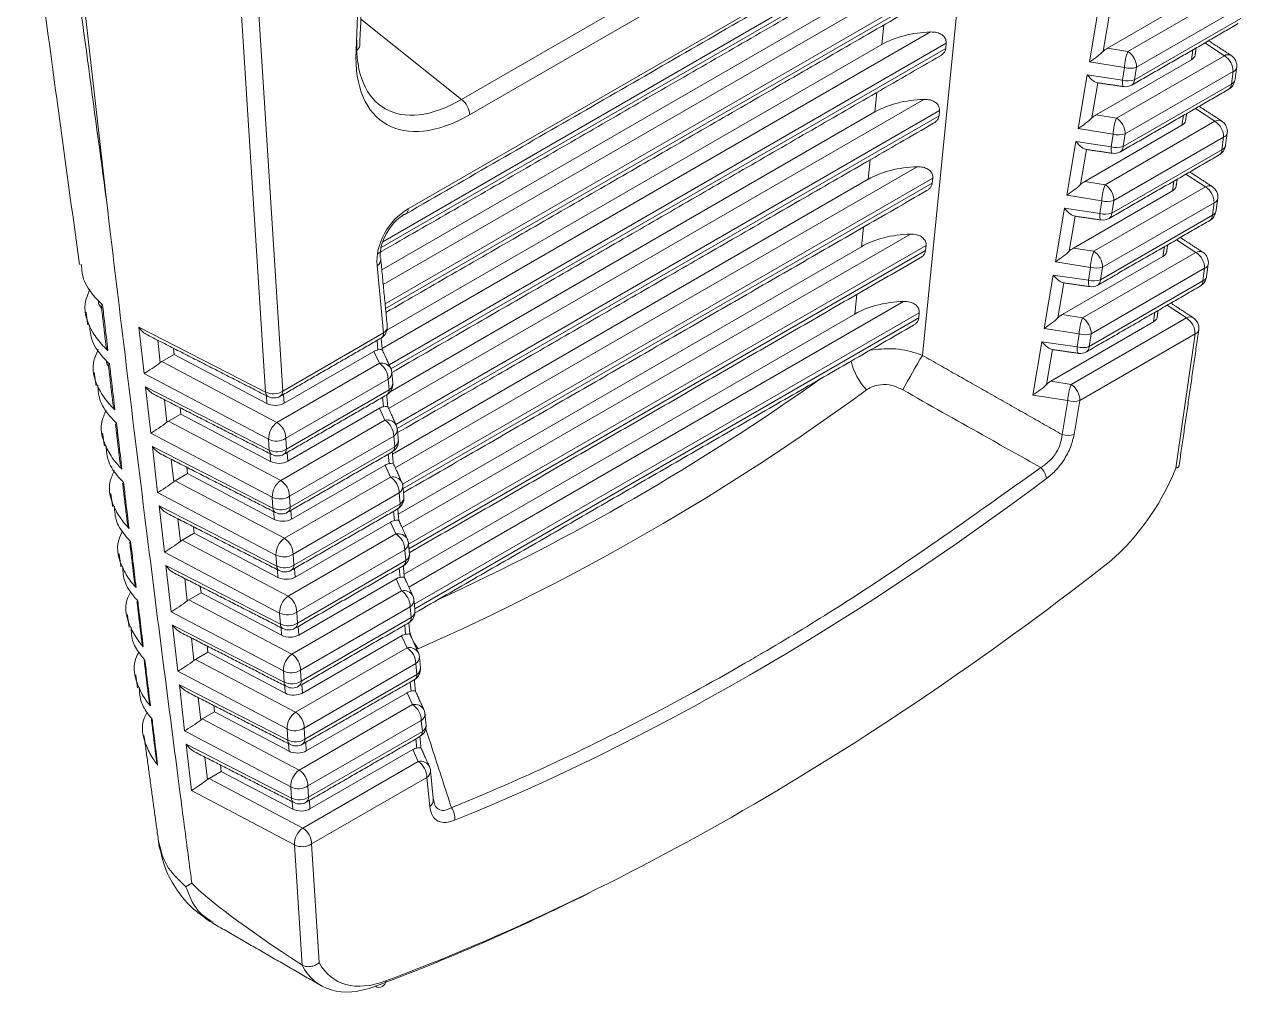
# Model space of a CAD drawing. Extents: x 12.1 to 108.7, y 1 to 80.4.
# Drawn here: x 74.911 to 75.883, y 5.259 to 6.036 of the extents above; entities that cross this region are included whole.
import ezdxf

# ---------------------------------------------------------------- set-up
doc = ezdxf.new("R2010")
doc.units = 0
doc.header["$MEASUREMENT"] = 0
doc.linetypes.add('SLD-Solid', pattern=[0])
doc.layers.get('0').update_dxf_attribs({"linetype": 'CONTINUOUS'})

msp = doc.modelspace()

# ---------------------------------------------------------------- linework, layer by layer
at = {"color": 7, "linetype": 'SLD-Solid', "lineweight": 15}
for p, q in [((75.25994, 5.97649), (75.76198, 6.26631)), ((75.76843, 6.25402), (75.26639, 5.9642)), ((75.21748, 5.88918), (75.81282, 6.23286)), ((75.66501, 6.14457), (75.62771, 5.77228)), ((75.19584, 5.85832), (75.6571, 6.1246)), ((75.65751, 6.12871), (75.19712, 5.86293)), ((74.97672, 5.89613), (74.95167, 6.11729)), ((75.1793, 6.09569), (75.17585, 6.01547)), ((75.19754, 5.8288), (75.63961, 6.08401)), ((75.65213, 6.07497), (75.19903, 5.81341)), ((75.60061, 6.07392), (75.19639, 5.84057)), ((75.19939, 5.80974), (75.65172, 6.07087)), ((75.84988, 6.06044), (75.77525, 6.01736)), ((75.79154, 6.01476), (75.87615, 6.06361)), ((75.08427, 6.04779), (75.10368, 5.74302)), ((75.11738, 5.74376), (75.09796, 6.04873)), ((75.76097, 6.00641), (75.76824, 6.04918)), ((75.88315, 6.05097), (75.79854, 6.00213)), ((75.25994, 5.97649), (75.17969, 6.04059)), ((75.59523, 6.02018), (75.59679, 6.03578)), ((75.77675, 6.0429), (75.77198, 6.01484)), ((75.79683, 5.99208), (75.88172, 6.04108)), ((75.19667, 5.77768), (75.63423, 6.03027)), ((75.59523, 6.02018), (75.2005, 5.79231)), ((75.64675, 6.02124), (75.20227, 5.76465)), ((75.20365, 5.76158), (75.64633, 6.01713)), ((75.64675, 6.02124), (75.64633, 6.01713)), ((75.77525, 6.01736), (75.79154, 6.01476)), ((75.86858, 6.01131), (75.85296, 6.02152)), ((75.8423, 6.00814), (75.76621, 5.96421)), ((75.7825, 5.96161), (75.86858, 6.01131)), ((75.8423, 6.00814), (75.84345, 6.01602)), ((75.78894, 6.00195), (75.76097, 6.00641)), ((75.78723, 5.9919), (75.78894, 6.00195)), ((75.87558, 5.99867), (75.7895, 5.94898)), ((75.79854, 6.00213), (75.79683, 5.99208)), ((75.87414, 5.98873), (75.87558, 5.99867)), ((75.75193, 5.95326), (75.7592, 5.99598)), ((75.7592, 5.99598), (75.78723, 5.9919)), ((75.7677, 5.9897), (75.76294, 5.96169)), ((75.78778, 5.93888), (75.87414, 5.98873)), ((75.58985, 5.96645), (75.59141, 5.98204)), ((75.20179, 5.73001), (75.62885, 5.97654)), ((75.86101, 5.959), (75.84542, 5.96919)), ((75.58985, 5.96645), (75.20315, 5.74321)), ((75.64136, 5.96751), (75.20765, 5.71713)), ((75.2087, 5.71387), (75.64095, 5.9634)), ((75.64136, 5.96751), (75.64095, 5.9634)), ((75.76621, 5.96421), (75.7825, 5.96161)), ((75.77346, 5.90846), (75.86101, 5.959)), ((75.83473, 5.95584), (75.83587, 5.96367)), ((75.7799, 5.9488), (75.75193, 5.95326)), ((75.83473, 5.95584), (75.75717, 5.91106)), ((75.77818, 5.9387), (75.7799, 5.9488)), ((75.7895, 5.94898), (75.78778, 5.93888)), ((75.74289, 5.90011), (75.75015, 5.94279)), ((75.75015, 5.94279), (75.77818, 5.9387)), ((75.86801, 5.94637), (75.78046, 5.89583)), ((75.86656, 5.93638), (75.86801, 5.94637)), ((75.75865, 5.9365), (75.7539, 5.90854)), ((75.77873, 5.88568), (75.86656, 5.93638)), ((75.20718, 5.68249), (75.62346, 5.92281)), ((75.58446, 5.91272), (75.58602, 5.92831)), ((75.58446, 5.91272), (75.20485, 5.69357)), ((75.63598, 5.91377), (75.2129, 5.66954)), ((75.21337, 5.66594), (75.63557, 5.90967)), ((75.63598, 5.91377), (75.63557, 5.90967)), ((75.75717, 5.91106), (75.77346, 5.90846)), ((75.82716, 5.90354), (75.82829, 5.91132)), ((75.85344, 5.9067), (75.83789, 5.91687)), ((75.77086, 5.89565), (75.74289, 5.90011)), ((75.82716, 5.90354), (75.74813, 5.85791)), ((75.76442, 5.85531), (75.85344, 5.9067)), ((75.76913, 5.8855), (75.77086, 5.89565)), ((75.86044, 5.89407), (75.77142, 5.84268)), ((75.78046, 5.89583), (75.77873, 5.88568)), ((75.85898, 5.88403), (75.86044, 5.89407)), ((75.73385, 5.84696), (75.7411, 5.88959)), ((75.7411, 5.88959), (75.76913, 5.8855)), ((75.7496, 5.8833), (75.74486, 5.85539)), ((75.76969, 5.83248), (75.85898, 5.88403)), ((75.57908, 5.85898), (75.58064, 5.87458)), ((75.21256, 5.63497), (75.61808, 5.86907)), ((75.84586, 5.8544), (75.83035, 5.86454)), ((75.57908, 5.85898), (75.20951, 5.64564)), ((75.6306, 5.86004), (75.21768, 5.62167)), ((75.21803, 5.618), (75.63019, 5.85594)), ((75.6306, 5.86004), (75.63019, 5.85594)), ((75.81959, 5.85123), (75.73909, 5.80476)), ((75.74813, 5.85791), (75.76442, 5.85531)), ((75.75538, 5.80216), (75.84586, 5.8544)), ((75.81959, 5.85123), (75.82071, 5.85897)), ((75.19265, 5.84384), (75.19786, 5.79023)), ((75.76182, 5.8425), (75.73385, 5.84696)), ((75.76008, 5.8323), (75.76182, 5.8425)), ((75.85286, 5.84176), (75.76238, 5.78953)), ((75.77142, 5.84268), (75.76969, 5.83248)), ((75.8514, 5.83168), (75.85286, 5.84176)), ((75.72481, 5.79381), (75.73205, 5.83639)), ((75.73205, 5.83639), (75.76008, 5.8323)), ((75.76064, 5.77928), (75.8514, 5.83168)), ((75.74055, 5.8301), (75.73582, 5.80224)), ((75.21794, 5.58745), (75.6127, 5.81534)), ((75.5737, 5.80525), (75.57526, 5.82084)), ((75.83829, 5.8021), (75.82282, 5.81222)), ((75.5737, 5.80525), (75.21417, 5.5977)), ((75.62521, 5.80631), (75.22234, 5.57373)), ((75.62521, 5.80631), (75.6248, 5.8022)), ((75.73909, 5.80476), (75.75538, 5.80216)), ((75.81202, 5.79893), (75.81313, 5.80662)), ((75.00259, 5.79467), (75.10368, 5.74302)), ((75.00677, 5.75782), (75.00259, 5.79467)), ((75.22269, 5.57007), (75.6248, 5.8022)), ((75.75278, 5.78935), (75.72481, 5.79381)), ((75.81202, 5.79893), (75.73005, 5.75161)), ((75.74634, 5.74902), (75.83829, 5.8021)), ((75.0176, 5.78442), (75.01963, 5.76647)), ((75.11738, 5.74376), (75.19786, 5.79023)), ((75.19335, 5.77667), (75.19261, 5.78423)), ((75.71577, 5.74066), (75.723, 5.78319)), ((75.723, 5.78319), (75.75103, 5.7791)), ((75.75103, 5.7791), (75.75278, 5.78935)), ((75.84529, 5.78946), (75.75334, 5.73638)), ((75.76238, 5.78953), (75.76064, 5.77928)), ((75.82978, 5.68229), (75.84529, 5.78946)), ((75.03009, 5.77803), (75.03067, 5.77297)), ((75.11844, 5.73406), (75.19013, 5.77544)), ((75.19445, 5.76593), (75.19013, 5.77544)), ((75.73151, 5.7769), (75.72678, 5.74909)), ((75.03067, 5.77297), (75.02085, 5.7673)), ((75.02085, 5.7673), (75.11278, 5.71878)), ((75.03067, 5.77297), (75.10471, 5.73388)), ((75.11278, 5.71878), (75.19445, 5.76593)), ((75.10608, 5.7054), (75.00677, 5.75782)), ((75.00798, 5.74715), (75.10663, 5.69674)), ((75.01215, 5.7103), (75.00798, 5.74715)), ((75.20145, 5.7533), (75.11978, 5.70615)), ((75.12033, 5.69749), (75.20228, 5.7448)), ((75.20228, 5.7448), (75.20145, 5.7533)), ((75.73005, 5.75161), (75.74634, 5.74902)), ((75.02298, 5.7369), (75.02501, 5.71895)), ((75.10471, 5.73388), (75.10431, 5.74011)), ((75.11799, 5.74115), (75.11844, 5.73406)), ((75.19776, 5.73128), (75.19703, 5.73881)), ((75.74374, 5.7362), (75.71577, 5.74066)), ((75.73913, 5.70909), (75.74374, 5.7362)), ((75.75334, 5.73638), (75.74873, 5.70928)), ((75.03605, 5.72545), (75.02624, 5.71978)), ((75.03548, 5.73051), (75.03605, 5.72545)), ((75.03605, 5.72545), (75.10765, 5.68765)), ((75.12139, 5.68782), (75.19454, 5.73006)), ((75.19887, 5.72055), (75.19454, 5.73006)), ((75.02624, 5.71978), (75.11572, 5.67255)), ((75.11572, 5.67255), (75.19887, 5.72055)), ((75.10902, 5.65917), (75.01215, 5.7103)), ((75.10663, 5.69674), (75.10608, 5.7054)), ((75.11978, 5.70615), (75.12033, 5.69749)), ((75.20587, 5.70791), (75.12272, 5.65992)), ((75.2067, 5.69938), (75.20587, 5.70791)), ((75.01336, 5.69963), (75.10958, 5.65047)), ((75.01753, 5.66278), (75.01336, 5.69963)), ((75.12328, 5.65122), (75.2067, 5.69938)), ((75.02836, 5.68938), (75.0304, 5.67144)), ((75.10765, 5.68765), (75.10726, 5.69384)), ((75.12094, 5.69488), (75.12139, 5.68782)), ((75.20217, 5.6859), (75.20144, 5.69338)), ((75.04143, 5.67793), (75.03162, 5.67227)), ((75.04086, 5.683), (75.04143, 5.67793)), ((75.04143, 5.67793), (75.1106, 5.64142)), ((75.12433, 5.64159), (75.19896, 5.68467)), ((75.20328, 5.67517), (75.19896, 5.68467)), ((75.03162, 5.67227), (75.11867, 5.62632)), ((75.11867, 5.62632), (75.20328, 5.67517)), ((75.11197, 5.61294), (75.01753, 5.66278)), ((75.10958, 5.65047), (75.10902, 5.65917)), ((75.12272, 5.65992), (75.12328, 5.65122)), ((75.21028, 5.66253), (75.12567, 5.61368)), ((75.21111, 5.65395), (75.21028, 5.66253)), ((75.01874, 5.65211), (75.11252, 5.6042)), ((75.02292, 5.61526), (75.01874, 5.65211)), ((75.1106, 5.64142), (75.1102, 5.64756)), ((75.12389, 5.64861), (75.12433, 5.64159)), ((75.12622, 5.60494), (75.21111, 5.65395)), ((75.20658, 5.64052), (75.20586, 5.64796)), ((75.03375, 5.64186), (75.03578, 5.62392)), ((75.12728, 5.59536), (75.20337, 5.63929)), ((75.20769, 5.62978), (75.20337, 5.63929)), ((75.04681, 5.63041), (75.037, 5.62475)), ((75.04624, 5.63548), (75.04681, 5.63041)), ((75.04681, 5.63041), (75.11354, 5.59519)), ((75.12161, 5.58009), (75.20769, 5.62978)), ((75.037, 5.62475), (75.12161, 5.58009)), ((75.11491, 5.56671), (75.02292, 5.61526)), ((75.11252, 5.6042), (75.11197, 5.61294)), ((75.12567, 5.61368), (75.12622, 5.60494)), ((75.21469, 5.61715), (75.12861, 5.56745)), ((75.12917, 5.55867), (75.21553, 5.60852)), ((75.21553, 5.60852), (75.21469, 5.61715)), ((75.02412, 5.60459), (75.11547, 5.55792)), ((75.0283, 5.56775), (75.02412, 5.60459)), ((75.11354, 5.59519), (75.11315, 5.60129)), ((75.12683, 5.60233), (75.12728, 5.59536)), ((75.211, 5.59513), (75.21028, 5.60253)), ((75.03913, 5.59434), (75.04116, 5.5764)), ((75.13022, 5.54913), (75.20778, 5.59391)), ((75.2121, 5.5844), (75.20778, 5.59391)), ((75.0522, 5.58289), (75.04239, 5.57723)), ((75.05162, 5.58796), (75.0522, 5.58289)), ((75.0522, 5.58289), (75.11649, 5.54896)), ((75.12455, 5.53386), (75.2121, 5.5844)), ((75.04239, 5.57723), (75.12455, 5.53386)), ((75.2191, 5.57176), (75.13155, 5.52122)), ((75.21995, 5.5631), (75.2191, 5.57176)), ((75.11785, 5.52048), (75.0283, 5.56775)), ((75.11547, 5.55792), (75.11491, 5.56671)), ((75.12861, 5.56745), (75.12917, 5.55867)), ((75.13212, 5.5124), (75.21995, 5.5631)), ((75.02951, 5.55708), (75.11842, 5.51165)), ((75.03368, 5.52023), (75.02951, 5.55708)), ((75.11649, 5.54896), (75.1161, 5.55502)), ((75.12978, 5.55606), (75.13022, 5.54913)), ((75.21541, 5.54975), (75.21469, 5.5571)), ((75.04451, 5.54683), (75.04654, 5.52888)), ((75.05701, 5.54044), (75.05758, 5.53538)), ((75.13317, 5.5029), (75.21219, 5.54852)), ((75.21652, 5.53902), (75.21219, 5.54852)), ((75.05758, 5.53538), (75.04777, 5.52971)), ((75.05758, 5.53538), (75.11943, 5.50273)), ((75.1275, 5.48763), (75.21652, 5.53902)), ((75.04777, 5.52971), (75.1275, 5.48763)), ((75.11842, 5.51165), (75.11785, 5.52048)), ((75.13155, 5.52122), (75.13212, 5.5124)), ((75.22352, 5.52638), (75.1345, 5.47499)), ((75.22436, 5.51767), (75.22352, 5.52638)), ((75.1208, 5.47424), (75.03368, 5.52023)), ((75.13506, 5.46612), (75.22436, 5.51767)), ((75.21982, 5.50437), (75.21911, 5.51168)), ((75.03489, 5.50956), (75.12136, 5.46538)), ((75.03906, 5.47271), (75.03489, 5.50956)), ((75.11943, 5.50273), (75.11905, 5.50874)), ((75.13273, 5.50979), (75.13317, 5.5029)), ((75.13611, 5.45667), (75.21661, 5.50314)), ((75.22093, 5.49363), (75.21661, 5.50314)), ((75.04989, 5.49931), (75.05193, 5.48136)), ((75.06239, 5.49292), (75.06296, 5.48786)), ((75.13044, 5.4414), (75.22093, 5.49363)), ((75.06296, 5.48786), (75.05315, 5.48219)), ((75.05315, 5.48219), (75.13044, 5.4414)), ((75.06296, 5.48786), (75.12237, 5.4565)), ((75.12374, 5.42801), (75.03906, 5.47271)), ((75.12136, 5.46538), (75.1208, 5.47424)), ((75.1345, 5.47499), (75.13506, 5.46612)), ((75.22793, 5.481), (75.13744, 5.42876)), ((75.13801, 5.41985), (75.22878, 5.47225)), ((75.22878, 5.47225), (75.22793, 5.481)), ((75.12237, 5.4565), (75.12199, 5.46247)), ((75.13567, 5.46351), (75.13611, 5.45667)), ((75.22424, 5.45898), (75.22353, 5.46625)), ((75.04027, 5.46204), (75.12431, 5.4191)), ((75.04445, 5.42519), (75.04027, 5.46204)), ((75.13906, 5.41044), (75.22102, 5.45776)), ((75.22534, 5.44825), (75.22102, 5.45776)), ((75.05528, 5.45179), (75.05731, 5.43385)), ((75.06777, 5.44541), (75.06835, 5.44034)), ((75.13339, 5.39517), (75.22534, 5.44825)), ((75.06835, 5.44034), (75.05854, 5.43468)), ((75.05854, 5.43468), (75.13339, 5.39517)), ((75.06835, 5.44034), (75.12532, 5.41027)), ((75.23234, 5.43561), (75.14039, 5.38253)), ((75.23234, 5.43561), (75.23459, 5.41247)), ((75.12669, 5.38178), (75.04445, 5.42519)), ((75.12431, 5.4191), (75.12374, 5.42801)), ((75.13744, 5.42876), (75.13801, 5.41985)), ((75.12532, 5.41027), (75.12494, 5.4162)), ((75.13862, 5.41724), (75.13906, 5.41044)), ((75.12669, 5.38178), (75.1328, 5.28578)), ((75.14642, 5.2878), (75.14039, 5.38253))]:
    msp.add_line(p, q, dxfattribs=at)
at = {"color": 7, "linetype": 'SLD-Solid', "lineweight": 15, "flags": 128}
for points in [[(75.78723, 5.9919), (75.78724, 5.99019), (75.78737, 5.98876), (75.7876, 5.98767), (75.78792, 5.98697), (75.78832, 5.98669), (75.78833, 5.98669)], [(75.77818, 5.9387), (75.77819, 5.93699), (75.77832, 5.93556), (75.77855, 5.93447), (75.77887, 5.93377), (75.77928, 5.93349), (75.77928, 5.93349)], [(75.76913, 5.8855), (75.76914, 5.88379), (75.76927, 5.88236), (75.7695, 5.88128), (75.76982, 5.88057), (75.77023, 5.88029), (75.77023, 5.88029)], [(75.1952, 5.85068), (75.19547, 5.84981), (75.19554, 5.84932)], [(75.76008, 5.8323), (75.7601, 5.83059), (75.76022, 5.82917), (75.76045, 5.82808), (75.76077, 5.82738), (75.76118, 5.82709), (75.76118, 5.82709)], [(75.75103, 5.7791), (75.75105, 5.7774), (75.75117, 5.77597), (75.7514, 5.77488), (75.75173, 5.77418), (75.75213, 5.7739), (75.75213, 5.7739)]]:
    msp.add_lwpolyline(points, dxfattribs=at)
at = {"color": 7, "linetype": 'SLD-Solid', "lineweight": 15}
for centre, radius, start, end in [((75.17378, 6.02005), 0.00503, 294.35373, 354.25719), ((75.82813, 6.00066), 0.03921, 158.9149, 178.11514), ((75.78329, 6.00194), 0.01525, 0.7149, 57.25082), ((75.87149, 6.00683), 0.00534, 62.10276, 122.99568), ((75.86033, 5.99848), 0.01525, 0.7149, 57.25082), ((75.86852, 6.00318), 0.01, 351.76213, 56.82812), ((75.79345, 6.01729), 0.016, 253.60805, 288.55271), ((75.87426, 6.00274), 0.00428, 288.04144, 346.58066), ((75.79174, 6.00724), 0.016, 253.60805, 288.55271), ((75.78977, 5.99658), 0.01, 261.70383, 299.99731), ((75.79203, 5.99187), 0.0048, 304.73639, 2.46836), ((75.86708, 5.99324), 0.01, 299.99731, 351.76213), ((75.86934, 5.98853), 0.0048, 304.73639, 2.46836), ((75.87282, 5.9928), 0.00428, 288.04144, 346.58066), ((75.25101, 5.96397), 0.01537, 0.8623, 54.5006), ((75.81909, 5.94751), 0.03921, 158.9149, 178.11514), ((75.77425, 5.94879), 0.01525, 0.7149, 57.25082), ((75.86392, 5.95452), 0.00534, 62.10276, 122.99568), ((75.85276, 5.94618), 0.01525, 0.7149, 57.25082), ((75.86095, 5.95088), 0.01, 351.76213, 56.82812), ((75.78441, 5.96414), 0.016, 253.60805, 288.55271), ((75.86668, 5.95043), 0.00428, 288.04144, 346.58066), ((75.78269, 5.95404), 0.016, 253.60805, 288.55271), ((75.78298, 5.93867), 0.0048, 304.73639, 2.46836), ((75.8595, 5.94089), 0.01, 299.99731, 351.76213), ((75.86524, 5.94045), 0.00428, 288.04144, 346.58066), ((75.78072, 5.94339), 0.01, 261.70383, 299.99731), ((75.86176, 5.93618), 0.0048, 304.73639, 2.46836), ((75.81005, 5.89436), 0.03921, 158.9149, 178.11514), ((75.76521, 5.89564), 0.01525, 0.7149, 57.25082), ((75.85635, 5.90222), 0.00534, 62.10276, 122.99568), ((75.84519, 5.89388), 0.01525, 0.7149, 57.25082), ((75.85338, 5.89857), 0.01, 351.76213, 56.82812), ((75.77537, 5.91099), 0.016, 253.60805, 288.55271), ((75.85911, 5.89813), 0.00428, 288.04144, 346.58066), ((75.21368, 5.88806), 0.0035, 274.4947, 299.81817), ((75.21265, 5.88899), 0.00483, 304.93671, 2.26803), ((75.77364, 5.90085), 0.016, 253.60805, 288.55271), ((75.77167, 5.89019), 0.01, 261.70383, 299.99731), ((75.77394, 5.88547), 0.0048, 304.73639, 2.46836), ((75.85192, 5.88854), 0.01, 299.99731, 351.76213), ((75.85419, 5.88383), 0.0048, 304.73639, 2.46836), ((75.85766, 5.8881), 0.00428, 288.04144, 346.58066), ((75.80101, 5.84121), 0.03921, 158.9149, 178.11514), ((75.75617, 5.84249), 0.01525, 0.7149, 57.25082), ((75.84877, 5.84992), 0.00534, 62.10276, 122.99568), ((75.83761, 5.84157), 0.01525, 0.7149, 57.25082), ((75.8458, 5.84627), 0.01, 351.76213, 56.82812), ((75.18921, 5.84916), 0.00634, 302.90478, 1.40706), ((75.76633, 5.85784), 0.016, 253.60805, 288.55271), ((75.85154, 5.84583), 0.00428, 288.04144, 346.58066), ((75.7646, 5.84765), 0.016, 253.60805, 288.55271), ((75.76489, 5.83228), 0.0048, 304.73639, 2.46836), ((75.84434, 5.83619), 0.01, 299.99731, 351.76213), ((75.84661, 5.83148), 0.0048, 304.73639, 2.46836), ((75.85008, 5.83575), 0.00428, 288.04144, 346.58066), ((75.76262, 5.83699), 0.01, 261.70383, 299.99731), ((75.8412, 5.79762), 0.00534, 62.10276, 122.99568), ((75.83823, 5.79397), 0.01, 351.76213, 56.82812), ((75.1908, 5.79473), 0.01, 299.99731, 5.55333), ((75.19466, 5.79542), 0.0061, 301.66814, 2.64369), ((75.79197, 5.78806), 0.03921, 158.9149, 178.11514), ((75.74713, 5.78934), 0.01525, 0.7149, 57.25082), ((75.83004, 5.78927), 0.01525, 0.7149, 57.25082), ((75.19306, 5.79002), 0.0048, 304.73639, 2.46836), ((75.75729, 5.80469), 0.016, 253.60805, 288.55271), ((75.84397, 5.79353), 0.00428, 288.04144, 346.58066), ((75.75555, 5.79445), 0.016, 253.60805, 288.55271), ((75.75358, 5.78379), 0.01, 261.70383, 299.99731), ((75.75584, 5.77908), 0.0048, 304.73639, 2.46836), ((75.19627, 5.75781), 0.00832, 29.76108, 102.60534), ((75.1862, 5.75311), 0.01525, 0.7149, 57.25082), ((75.62155, 5.78032), 0.0524, 194.04652, 222.82251), ((77.3172, 4.78842), 1.95509, 149.78605, 150.71446), ((75.19801, 5.75862), 0.00634, 302.90478, 1.40706), ((75.19439, 5.7578), 0.01, 5.55333, 24.44632), ((75.19522, 5.74931), 0.01, 299.99731, 5.55333), ((75.19748, 5.74459), 0.0048, 304.73639, 2.46836), ((75.19884, 5.75012), 0.00634, 302.90478, 1.40706), ((74.45556, 7.2847), 1.90866, 293.78375, 306.21087), ((74.45523, 7.29082), 1.88514, 294.6317, 305.36292), ((75.78293, 5.73491), 0.03921, 158.9149, 178.11514), ((75.73809, 5.73619), 0.01525, 0.7149, 57.25082), ((75.10989, 5.75513), 0.01361, 242.8577, 303.38042), ((75.10809, 5.74312), 0.00441, 181.30945, 238.23472), ((75.11032, 5.74827), 0.01, 242.93671, 299.99731), ((75.11258, 5.74356), 0.0048, 304.73639, 2.46836), ((75.74825, 5.75154), 0.016, 253.60805, 288.55271), ((75.122, 5.7058), 0.01593, 125.38267, 181.42616), ((75.10453, 5.70596), 0.01525, 0.7149, 57.25082), ((75.20068, 5.71243), 0.00832, 29.76108, 102.60534), ((75.19062, 5.70772), 0.01525, 0.7149, 57.25082), ((75.1988, 5.71242), 0.01, 5.55333, 24.44632), ((75.11229, 5.71751), 0.01361, 242.8577, 303.38042), ((75.20242, 5.71323), 0.00634, 302.90478, 1.40706), ((75.74364, 5.72444), 0.016, 253.60805, 288.55271), ((75.11284, 5.70886), 0.01361, 242.8577, 303.38042), ((75.11104, 5.69685), 0.00441, 181.30945, 238.23472), ((75.11553, 5.69728), 0.0048, 304.73639, 2.46836), ((75.19963, 5.70388), 0.01, 299.99731, 5.55333), ((75.2019, 5.69917), 0.0048, 304.73639, 2.46836), ((75.20325, 5.70469), 0.00634, 302.90478, 1.40706), ((75.11327, 5.702), 0.01, 242.93671, 299.99731), ((75.70993, 5.67106), 0.01696, 9.76435, 43.91517), ((75.12494, 5.65957), 0.01593, 125.38267, 181.42616), ((75.10747, 5.65972), 0.01525, 0.7149, 57.25082), ((75.20509, 5.66704), 0.00832, 29.76108, 102.60534), ((75.19503, 5.66234), 0.01525, 0.7149, 57.25082), ((75.20684, 5.66785), 0.00634, 302.90478, 1.40706), ((75.20322, 5.66704), 0.01, 5.55333, 24.44632), ((75.11523, 5.67128), 0.01361, 242.8577, 303.38042), ((75.20405, 5.65846), 0.01, 299.99731, 5.55333), ((75.20767, 5.65927), 0.00634, 302.90478, 1.40706), ((75.11579, 5.66258), 0.01361, 242.8577, 303.38042), ((75.11399, 5.65057), 0.00441, 181.30945, 238.23472), ((75.11621, 5.65572), 0.01, 242.93671, 299.99731), ((75.11848, 5.65101), 0.0048, 304.73639, 2.46836), ((75.20631, 5.65374), 0.0048, 304.73639, 2.46836), ((75.20951, 5.62166), 0.00832, 29.76108, 102.60534), ((75.19944, 5.61696), 0.01525, 0.7149, 57.25082), ((75.12789, 5.61333), 0.01593, 125.38267, 181.42616), ((75.11042, 5.61349), 0.01525, 0.7149, 57.25082), ((75.21125, 5.62247), 0.00634, 302.90478, 1.40706), ((75.20763, 5.62165), 0.01, 5.55333, 24.44632), ((75.11818, 5.62505), 0.01361, 242.8577, 303.38042), ((75.20847, 5.61303), 0.01, 299.99731, 5.55333), ((75.21073, 5.60832), 0.0048, 304.73639, 2.46836), ((75.21209, 5.61384), 0.00634, 302.90478, 1.40706), ((75.11873, 5.61631), 0.01361, 242.8577, 303.38042), ((75.11693, 5.6043), 0.00441, 181.30945, 238.23472), ((75.11916, 5.60945), 0.01, 242.93671, 299.99731), ((75.12142, 5.60474), 0.0048, 304.73639, 2.46836), ((75.13083, 5.5671), 0.01593, 125.38267, 181.42616), ((75.11336, 5.56726), 0.01525, 0.7149, 57.25082), ((75.21392, 5.57628), 0.00832, 29.76108, 102.60534), ((75.20385, 5.57157), 0.01525, 0.7149, 57.25082), ((75.21204, 5.57627), 0.01, 5.55333, 24.44632), ((75.21566, 5.57708), 0.00634, 302.90478, 1.40706), ((75.12112, 5.57882), 0.01361, 242.8577, 303.38042), ((75.21288, 5.56761), 0.01, 299.99731, 5.55333), ((75.21515, 5.56289), 0.0048, 304.73639, 2.46836), ((75.2165, 5.56842), 0.00634, 302.90478, 1.40706), ((75.12168, 5.57004), 0.01361, 242.8577, 303.38042), ((75.11988, 5.55802), 0.00441, 181.30945, 238.23472), ((75.12211, 5.56318), 0.01, 242.93671, 299.99731), ((75.12437, 5.55846), 0.0048, 304.73639, 2.46836), ((75.26245, 5.56487), 0.04578, 196.94594, 215.74469), ((75.13378, 5.52087), 0.01593, 125.38267, 181.42616), ((75.1163, 5.52103), 0.01525, 0.7149, 57.25082), ((75.21833, 5.53089), 0.00832, 29.76108, 102.60534), ((75.20827, 5.52619), 0.01525, 0.7149, 57.25082), ((75.22007, 5.5317), 0.00634, 302.90478, 1.40706), ((75.21645, 5.53089), 0.01, 5.55333, 24.44632), ((75.12406, 5.53259), 0.01361, 242.8577, 303.38042), ((75.2173, 5.52218), 0.01, 299.99731, 5.55333), ((75.22092, 5.52299), 0.00634, 302.90478, 1.40706), ((75.12463, 5.52376), 0.01361, 242.8577, 303.38042), ((75.12283, 5.51175), 0.00441, 181.30945, 238.23472), ((75.12732, 5.51219), 0.0048, 304.73639, 2.46836), ((75.21956, 5.51747), 0.0048, 304.73639, 2.46836), ((75.12506, 5.5169), 0.01, 242.93671, 299.99731), ((75.22275, 5.48551), 0.00832, 29.76108, 102.60534), ((75.21268, 5.48081), 0.01525, 0.7149, 57.25082), ((75.13672, 5.47464), 0.01593, 125.38267, 181.42616), ((75.11925, 5.4748), 0.01525, 0.7149, 57.25082), ((75.22449, 5.48632), 0.00634, 302.90478, 1.40706), ((75.22087, 5.4855), 0.01, 5.55333, 24.44632), ((75.12701, 5.48636), 0.01361, 242.8577, 303.38042), ((75.22172, 5.47676), 0.01, 299.99731, 5.55333), ((75.22398, 5.47204), 0.0048, 304.73639, 2.46836), ((75.22534, 5.47757), 0.00634, 302.90478, 1.40706), ((75.12757, 5.47749), 0.01361, 242.8577, 303.38042), ((75.12578, 5.46548), 0.00441, 181.30945, 238.23472), ((75.13027, 5.46592), 0.0048, 304.73639, 2.46836), ((75.128, 5.47063), 0.01, 242.93671, 299.99731), ((75.2273, 5.44044), 0.00805, 28.31766, 104.04876), ((75.21709, 5.43542), 0.01525, 0.7149, 57.25082), ((75.22528, 5.44012), 0.01, 5.55333, 24.44632), ((75.13967, 5.42841), 0.01593, 125.38267, 181.42616), ((75.12219, 5.42857), 0.01525, 0.7149, 57.25082), ((75.2289, 5.44093), 0.00634, 302.90478, 1.40706), ((75.12995, 5.44013), 0.01361, 242.8577, 303.38042), ((75.13052, 5.43122), 0.01361, 242.8577, 303.38042), ((75.12872, 5.4192), 0.00441, 181.30945, 238.23472), ((75.13095, 5.42436), 0.01, 242.93671, 299.99731), ((75.13321, 5.41964), 0.0048, 304.73639, 2.46836), ((75.23139, 5.41766), 0.0061, 301.66814, 2.64369), ((75.24074, 5.40319), 0.01387, 352.46307, 36.17232), ((75.14261, 5.38218), 0.01593, 125.38267, 181.42616), ((75.12514, 5.38234), 0.01525, 0.7149, 57.25082), ((75.1329, 5.3939), 0.01361, 242.8577, 303.38042), ((75.19418, 5.27349), 0.00543, 237.55659, 356.58215)]:
    msp.add_arc(centre, radius, start, end, dxfattribs=at)
for centre, major_axis, ratio, start_param, end_param in [((76.06119, 8.35517), (-1.75663, 14.63831), 0.094069, 1.712772, 1.728284), ((75.63761, 5.99524), (0.06019, -0.00006), 0.582929, 1.627585, 2.352515), ((75.26465, 6.07611), (0.06697, 0.1062), 0.54181, 2.386027, 3.949227), ((75.7747, 6.00931), (0.00685, 0.00862), 0.521027, 0.922949, 1.32921), ((75.27171, 6.0716), (0.07317, 0.11405), 0.544414, 2.390031, 3.953231), ((75.76351, 6.0111), (0.01137, 0.00815), 0.177132, 4.362399, 5.416811), ((75.83519, 6.01227), (0.01007, -0.00002), 0.579269, 5.498575, 6.20079), ((75.76174, 6.00067), (-0.00773, 0.01062), 0.37214, 1.74648, 2.800892), ((75.63223, 5.9415), (0.06019, -0.00006), 0.582929, 1.627585, 2.352515), ((75.75447, 5.95795), (0.01137, 0.00815), 0.177132, 4.362399, 5.416811), ((75.76566, 5.95616), (0.00685, 0.00862), 0.521027, 0.922949, 1.32921), ((75.82762, 5.95997), (0.01007, -0.00002), 0.579269, 5.498575, 6.20079), ((75.75269, 5.94747), (-0.00773, 0.01062), 0.37214, 1.74648, 2.800892), ((75.62684, 5.88777), (0.06019, -0.00006), 0.582929, 1.627585, 2.352515), ((75.75662, 5.90301), (0.00685, 0.00862), 0.521027, 0.922949, 1.32921), ((75.74543, 5.9048), (0.01137, 0.00815), 0.177132, 4.362399, 5.416811), ((75.82005, 5.90767), (0.01007, -0.00002), 0.579269, 5.498575, 6.20079), ((75.22609, 5.85731), (0.02309, 0.03272), 0.746254, 1.016584, 2.42811), ((75.21903, 5.86181), (0.01719, 0.02466), 0.671525, 1.018401, 2.429927), ((75.74364, 5.89428), (-0.00773, 0.01062), 0.37214, 1.74648, 2.800892), ((75.62146, 5.83404), (0.06019, -0.00006), 0.582929, 1.627585, 2.352515), ((75.73639, 5.85165), (0.01137, 0.00815), 0.177132, 4.362399, 5.416811), ((75.74758, 5.84986), (0.00685, 0.00862), 0.521027, 0.922949, 1.32921), ((75.81247, 5.85537), (0.01007, -0.00002), 0.579269, 5.498575, 6.20079), ((75.73459, 5.84108), (-0.00773, 0.01062), 0.37214, 1.74648, 2.800892), ((75.61608, 5.78031), (0.06019, -0.00006), 0.582929, 1.627585, 2.352515), ((75.73854, 5.79671), (0.00685, 0.00862), 0.521027, 0.922949, 1.32921), ((75.8049, 5.80307), (0.01007, -0.00002), 0.579269, 5.498575, 6.20079), ((75.00923, 5.79992), (-0.00803, 0.01159), 0.599529, 1.609086, 2.301254), ((75.72735, 5.7985), (0.01137, 0.00815), 0.177132, 4.362399, 5.416811), ((75.72554, 5.78788), (-0.00773, 0.01062), 0.37214, 1.74648, 2.800892), ((75.18994, 5.7676), (0.0068, 0.00838), 0.543452, 0.550853, 0.957114), ((75.18697, 5.77413), (0.00979, 0.00262), 0.107022, 6.265381, 7.11643), ((75.01341, 5.76307), (0.00933, 0.00637), 0.079382, 3.868413, 5.38685), ((75.02086, 5.75914), (0.00501, 0.00866), 0.577652, 0.786964, 0.960864), ((75.01461, 5.7524), (-0.00803, 0.01159), 0.599529, 1.609086, 2.301254), ((75.71831, 5.74535), (0.01137, 0.00815), 0.177132, 4.362399, 5.416811), ((75.7295, 5.74356), (0.00685, 0.00862), 0.521027, 0.922949, 1.32921), ((75.1114, 5.73823), (0.01001, -0.00002), 0.585374, 3.981212, 5.493294), ((75.19435, 5.72221), (0.0068, 0.00838), 0.543452, 0.550853, 0.957114), ((75.19138, 5.72874), (0.00979, 0.00262), 0.107022, 6.265381, 7.11643), ((75.01879, 5.71555), (0.00933, 0.00637), 0.079382, 3.868413, 5.38685), ((75.02624, 5.71162), (0.00501, 0.00866), 0.577652, 0.786964, 0.960864), ((75.02, 5.70488), (-0.00803, 0.01159), 0.599529, 1.609086, 2.301254), ((75.11435, 5.692), (0.01001, -0.00002), 0.585374, 3.981212, 5.493294), ((75.19876, 5.67683), (0.0068, 0.00838), 0.543452, 0.550853, 0.957114), ((75.1958, 5.68336), (0.00979, 0.00262), 0.107022, 6.265381, 7.11643), ((75.76219, 5.68162), (0.05912, 0.09285), 0.546175, 4.132403, 5.053937), ((75.02417, 5.66804), (0.00933, 0.00637), 0.079382, 3.868413, 5.38685), ((75.03162, 5.6641), (0.00501, 0.00866), 0.577652, 0.786964, 0.960864), ((75.57064, 7.24248), (1.16551, 1.8319), 0.546187, 3.795705, 4.104734), ((75.02538, 5.65736), (-0.00803, 0.01159), 0.599529, 1.609086, 2.301254), ((75.11729, 5.64577), (0.01001, -0.00002), 0.585374, 3.981212, 5.493294), ((75.20318, 5.63145), (0.0068, 0.00838), 0.543452, 0.550853, 0.957114), ((75.20021, 5.63798), (0.00979, 0.00262), 0.107022, 6.265381, 7.11643), ((75.02955, 5.62052), (0.00933, 0.00637), 0.079382, 3.868413, 5.38685), ((75.03701, 5.61658), (0.00501, 0.00866), 0.577652, 0.786964, 0.960864), ((75.03076, 5.60985), (-0.00803, 0.01159), 0.599529, 1.609086, 2.301254), ((75.56817, 7.18988), (1.2039, 1.89073), 0.546175, 3.768895, 4.132403), ((75.12024, 5.59954), (0.01001, -0.00002), 0.585374, 3.981212, 5.493294), ((75.20759, 5.58606), (0.0068, 0.00838), 0.543452, 0.550853, 0.957114), ((75.20462, 5.59259), (0.00979, 0.00262), 0.107022, 6.265381, 7.11643), ((75.03494, 5.573), (0.00933, 0.00637), 0.079382, 3.868413, 5.38685), ((75.04239, 5.56907), (0.00501, 0.00866), 0.577652, 0.786964, 0.960864), ((75.03615, 5.56233), (-0.00803, 0.01159), 0.599529, 1.609086, 2.301254), ((75.212, 5.54068), (0.0068, 0.00838), 0.543452, 0.550853, 0.957114), ((75.20903, 5.54721), (0.00979, 0.00262), 0.107022, 6.265381, 7.11643), ((75.12318, 5.55331), (0.01001, -0.00002), 0.585374, 3.981212, 5.493294), ((75.04032, 5.52548), (0.00933, 0.00637), 0.079382, 3.868413, 5.38685), ((75.04777, 5.52155), (0.00501, 0.00866), 0.577652, 0.786964, 0.960864), ((75.04153, 5.51481), (-0.00803, 0.01159), 0.599529, 1.609086, 2.301254), ((75.12613, 5.50708), (0.01001, -0.00002), 0.585374, 3.981212, 5.493294), ((75.21641, 5.4953), (0.0068, 0.00838), 0.543452, 0.550853, 0.957114), ((75.21345, 5.50183), (0.00979, 0.00262), 0.107022, 6.265381, 7.11643), ((75.05316, 5.47403), (0.00501, 0.00866), 0.577652, 0.786964, 0.960864), ((75.0457, 5.47796), (0.00933, 0.00637), 0.079382, 3.868413, 5.38685), ((75.04691, 5.46729), (-0.00803, 0.01159), 0.599529, 1.609086, 2.301254), ((75.12907, 5.46085), (0.01001, -0.00002), 0.585374, 3.981212, 5.493294), ((75.22083, 5.44991), (0.0068, 0.00838), 0.543452, 0.550853, 0.957114), ((75.21786, 5.45644), (0.00979, 0.00262), 0.107022, 6.265381, 7.11643), ((75.05109, 5.43045), (0.00933, 0.00637), 0.079382, 3.868413, 5.38685), ((75.05854, 5.42651), (0.00501, 0.00866), 0.577652, 0.786964, 0.960864), ((75.13201, 5.41462), (0.01001, -0.00002), 0.585374, 3.981212, 5.493294), ((76.74045, 4.48866), (1.70298, -0.87624), 0.039926, 3.257339, 3.498452), ((75.56111, 7.19439), (1.20892, 1.89938), 0.546317, 3.7688, 3.877285), ((75.21771, 5.36729), (0.05912, 0.09285), 0.546175, 2.847361, 3.768895), ((75.21065, 5.3718), (0.06414, 0.1015), 0.548826, 2.830491, 3.767112)]:
    msp.add_ellipse(centre, major_axis=major_axis, ratio=ratio, start_param=start_param, end_param=end_param, dxfattribs=at)
for points in [[(75.21542, 5.88503), (75.81076, 6.22871)], [(75.19293, 5.85326), (75.65278, 6.11872)], [(75.17878, 6.01955), (75.18223, 6.0997)], [(75.1997, 5.80654), (75.64739, 6.06499)], [(75.79477, 5.98792), (75.87966, 6.03693)], [(75.84522, 6.01177), (75.84605, 6.01753)], [(75.87399, 6.01155), (75.85603, 6.02329)], [(75.20436, 5.75861), (75.64201, 6.01126)], [(75.87698, 5.99181), (75.87842, 6.00174)], [(75.76765, 5.9897), (75.78833, 5.98669)], [(75.78572, 5.93473), (75.87208, 5.98458)], [(75.86642, 5.95925), (75.84849, 5.97096)], [(75.83765, 5.95947), (75.83848, 5.96518)], [(75.20902, 5.71067), (75.63663, 5.95752)], [(75.8694, 5.93946), (75.87084, 5.94944)], [(75.7586, 5.93651), (75.77928, 5.93349)], [(75.77667, 5.88153), (75.8645, 5.93223)], [(75.83008, 5.90717), (75.8309, 5.91283)], [(75.85885, 5.90694), (75.84096, 5.91864)], [(75.21368, 5.66274), (75.63124, 5.90379)], [(75.86182, 5.88711), (75.86327, 5.89714)], [(75.74955, 5.88331), (75.77023, 5.88029)], [(75.76762, 5.82833), (75.85692, 5.87988)], [(75.85127, 5.85464), (75.83342, 5.86631)], [(75.8225, 5.85487), (75.82332, 5.86048)], [(75.20075, 5.7957), (75.19554, 5.84932)], [(75.21834, 5.6148), (75.62586, 5.85006)], [(75.85424, 5.83476), (75.8557, 5.84484)], [(75.7405, 5.83011), (75.76118, 5.82709)], [(75.75858, 5.77513), (75.84934, 5.82753)], [(74.97258, 5.81216), (74.97609, 5.78226)], [(75.8437, 5.80234), (75.82588, 5.81399)], [(74.96042, 5.80675), (74.96182, 5.79651)], [(75.81493, 5.80256), (75.81574, 5.80813)], [(75.22285, 5.56678), (75.62048, 5.79632)], [(75.00941, 5.7886), (75.10577, 5.73937)], [(75.11532, 5.73961), (75.1958, 5.78607)], [(75.19676, 5.77675), (75.19585, 5.7861)], [(75.83248, 5.68444), (75.84813, 5.79254)], [(75.2035, 5.76194), (75.19675, 5.77677)], [(75.73146, 5.77691), (75.75213, 5.7739)], [(74.97823, 5.76488), (74.98177, 5.7348)], [(75.62771, 5.77228), (75.73913, 5.70909)], [(74.96703, 5.75851), (74.96843, 5.74826)], [(75.20517, 5.75027), (75.20434, 5.75877)], [(75.01479, 5.74108), (75.10872, 5.69309)], [(75.11827, 5.69334), (75.20022, 5.74065)], [(75.20118, 5.73137), (75.20027, 5.74068)], [(75.20791, 5.71656), (75.20117, 5.73139)], [(74.9839, 5.71763), (74.98748, 5.68734)], [(74.97364, 5.71028), (74.97504, 5.70001)], [(75.20959, 5.70485), (75.20876, 5.71339)], [(75.02018, 5.69356), (75.11166, 5.64682)], [(75.12121, 5.64706), (75.20463, 5.69522)], [(75.20559, 5.68598), (75.20469, 5.69525)], [(75.21232, 5.67118), (75.20558, 5.686)], [(74.98959, 5.67039), (74.99321, 5.63991)], [(75.214, 5.65942), (75.21317, 5.668)], [(74.98024, 5.66205), (74.98165, 5.65175)], [(75.12416, 5.60079), (75.20905, 5.6498)], [(75.21, 5.6406), (75.2091, 5.64983)], [(75.02556, 5.64604), (75.11461, 5.60055)], [(75.21673, 5.62579), (75.20999, 5.64062)], [(74.99531, 5.62316), (74.99897, 5.59248)], [(75.21842, 5.614), (75.21758, 5.62262)], [(74.98685, 5.61382), (74.98827, 5.6035)], [(75.03094, 5.59853), (75.11756, 5.55427)], [(75.12711, 5.55452), (75.21347, 5.60437)], [(75.21441, 5.59522), (75.21352, 5.6044)], [(75.22115, 5.58041), (75.21441, 5.59524)], [(75.00105, 5.57596), (75.00476, 5.54507)], [(75.22284, 5.56857), (75.22199, 5.57724)], [(74.99346, 5.56559), (74.99488, 5.55524)], [(75.03633, 5.55101), (75.12051, 5.508)], [(75.13005, 5.50824), (75.21788, 5.55895)], [(75.21883, 5.54983), (75.21794, 5.55898)], [(75.22556, 5.53503), (75.21882, 5.54985)], [(75.22725, 5.52315), (75.22641, 5.53185)], [(75.00683, 5.52878), (75.01057, 5.49768)], [(75.00007, 5.51736), (75.00149, 5.50699)], [(75.133, 5.46197), (75.2223, 5.51352)], [(75.22324, 5.50445), (75.22235, 5.51355)], [(75.04171, 5.50349), (75.12345, 5.46173)], [(75.22997, 5.48964), (75.22323, 5.50447)], [(75.01263, 5.48161), (75.01642, 5.4503)], [(75.23167, 5.47772), (75.23082, 5.48647)], [(75.00667, 5.46913), (75.01901, 5.37907)], [(75.13595, 5.4157), (75.22672, 5.4681)], [(75.22765, 5.45907), (75.22677, 5.46813)], [(75.04709, 5.45597), (75.1264, 5.41545)], [(75.23438, 5.44426), (75.22764, 5.45909)], [(75.23748, 5.41794), (75.23523, 5.44109)], [(75.23808, 5.41594), (75.23764, 5.41751)], [(75.04005, 5.34838), (75.04482, 5.35119)], [(75.06108, 5.31958), (75.14775, 5.26955)], [(75.1328, 5.28578), (75.13254, 5.28595)]]:
    msp.add_open_spline(points, degree=1, dxfattribs=at)
for points, knots in [([(74.91124, 6.16965), (74.92006, 6.10356), (74.9345, 5.99538), (74.94941, 5.88694), (74.95521, 5.84476)], [0, 0, 0, 0, 0.61094, 1, 1, 1, 1]), ([(75.63423, 6.03027), (75.63592, 6.03021), (75.6389, 6.03011), (75.64266, 6.02856), (75.64521, 6.02642), (75.6467, 6.02386), (75.64673, 6.02208), (75.64675, 6.02124)], [0, 0, 0, 0, 0.278299, 0.490791, 0.665972, 0.842114, 1, 1, 1, 1]), ([(75.64633, 6.01713), (75.64613, 6.01627), (75.64573, 6.01456), (75.64408, 6.01257), (75.64262, 6.01171), (75.64197, 6.01133)], [0, 0, 0, 0, 0.359167, 0.716869, 1, 1, 1, 1]), ([(75.62885, 5.97654), (75.63054, 5.97648), (75.63352, 5.97638), (75.63728, 5.97483), (75.63983, 5.97269), (75.64132, 5.97013), (75.64135, 5.96835), (75.64136, 5.96751)], [0, 0, 0, 0, 0.2782992, 0.4907911, 0.6659721, 0.8421136, 1, 1, 1, 1]), ([(75.64095, 5.9634), (75.64075, 5.96254), (75.64035, 5.96082), (75.6387, 5.95884), (75.63723, 5.95797), (75.63658, 5.95759)], [0, 0, 0, 0, 0.359167, 0.716869, 1, 1, 1, 1]), ([(75.62346, 5.92281), (75.62515, 5.92275), (75.62813, 5.92264), (75.63189, 5.92109), (75.63444, 5.91896), (75.63593, 5.91639), (75.63596, 5.91462), (75.63598, 5.91377)], [0, 0, 0, 0, 0.2782992, 0.4907911, 0.6659721, 0.8421136, 1, 1, 1, 1]), ([(75.63557, 5.90967), (75.63537, 5.90881), (75.63496, 5.90709), (75.63332, 5.9051), (75.63185, 5.90424), (75.6312, 5.90386)], [0, 0, 0, 0, 0.359167, 0.716869, 1, 1, 1, 1]), ([(75.04482, 5.35119), (75.04425, 5.35559), (75.04138, 5.37758), (75.02938, 5.46994), (75.00645, 5.64759), (74.9874, 5.80685), (74.97672, 5.89613)], [0, 0, 0, 0, 0.024148, 0.120739, 0.507103, 1, 1, 1, 1]), ([(75.61808, 5.86907), (75.61977, 5.86901), (75.62275, 5.86891), (75.62651, 5.86736), (75.62906, 5.86522), (75.63055, 5.86266), (75.63058, 5.86088), (75.6306, 5.86004)], [0, 0, 0, 0, 0.278299, 0.490791, 0.665972, 0.842114, 1, 1, 1, 1]), ([(75.63019, 5.85594), (75.62998, 5.85507), (75.62958, 5.85336), (75.62793, 5.85137), (75.62647, 5.85051), (75.62582, 5.85013)], [0, 0, 0, 0, 0.359167, 0.7168694, 1, 1, 1, 1]), ([(74.95667, 5.84498), (74.95704, 5.84043), (74.95786, 5.83055), (74.96608, 5.81992), (74.97219, 5.81406), (74.97361, 5.81271)], [0, 0, 0, 0, 0.396551, 0.860639, 1, 1, 1, 1]), ([(74.97792, 5.77604), (74.97654, 5.77735), (74.97173, 5.78195), (74.963, 5.79397), (74.95725, 5.80975), (74.96194, 5.82127), (74.96354, 5.82519)], [0, 0, 0, 0, 0.090453, 0.316026, 0.767278, 1, 1, 1, 1]), ([(74.97039, 5.81587), (74.97033, 5.81552), (74.96999, 5.81339), (74.97156, 5.81141), (74.97287, 5.80974)], [0, 0, 0, 0, 0.165348, 1, 1, 1, 1]), ([(74.97361, 5.81271), (74.9742, 5.80767), (74.97563, 5.79544), (74.97707, 5.78322), (74.97792, 5.77604)], [0, 0, 0, 0, 0.412557, 1, 1, 1, 1]), ([(75.6127, 5.81534), (75.61439, 5.81528), (75.61737, 5.81518), (75.62113, 5.81363), (75.62368, 5.81149), (75.62517, 5.80893), (75.6252, 5.80715), (75.62521, 5.80631)], [0, 0, 0, 0, 0.278299, 0.490791, 0.665972, 0.842114, 1, 1, 1, 1]), ([(74.96324, 5.79672), (74.96358, 5.79226), (74.96432, 5.78274), (74.9721, 5.77244), (74.97782, 5.76677), (74.97917, 5.76542)], [0, 0, 0, 0, 0.401544, 0.858083, 1, 1, 1, 1]), ([(75.6248, 5.8022), (75.6246, 5.80134), (75.6242, 5.79962), (75.62255, 5.79764), (75.62108, 5.79677), (75.62043, 5.79639)], [0, 0, 0, 0, 0.359167, 0.716869, 1, 1, 1, 1]), ([(74.9835, 5.72876), (74.98218, 5.73007), (74.97752, 5.73468), (74.96913, 5.74676), (74.96378, 5.76223), (74.96855, 5.77336), (74.97008, 5.77691)], [0, 0, 0, 0, 0.091099, 0.321851, 0.783539, 1, 1, 1, 1]), ([(74.97792, 5.77604), (74.9779, 5.77608), (74.97716, 5.77754), (74.97624, 5.77961), (74.97619, 5.78172), (74.97617, 5.78227)], [0, 0, 0, 0, 0.019938, 0.747607, 1, 1, 1, 1]), ([(75.58596, 5.7764), (75.59196, 5.77712), (75.60397, 5.77857), (75.61859, 5.7756), (75.62615, 5.77284), (75.62771, 5.77228)], [0, 0, 0, 0, 0.443041, 0.885228, 1, 1, 1, 1]), ([(74.9769, 5.76772), (74.97685, 5.76743), (74.97659, 5.76602), (74.97759, 5.76469), (74.97837, 5.76364)], [0, 0, 0, 0, 0.210336, 1, 1, 1, 1]), ([(74.97917, 5.76542), (74.97977, 5.76038), (74.98121, 5.74816), (74.98265, 5.73594), (74.9835, 5.72876)], [0, 0, 0, 0, 0.412528, 1, 1, 1, 1]), ([(74.96983, 5.74847), (74.97014, 5.7441), (74.97079, 5.73492), (74.97814, 5.72496), (74.98346, 5.71948), (74.98476, 5.71815)], [0, 0, 0, 0, 0.407341, 0.855321, 1, 1, 1, 1]), ([(75.61199, 5.74477), (75.60917, 5.7461), (75.60351, 5.74877), (75.5945, 5.74934), (75.58761, 5.74757), (75.58429, 5.74545), (75.58312, 5.7447)], [0, 0, 0, 0, 0.288932, 0.578767, 0.851943, 1, 1, 1, 1]), ([(75.72215, 5.68282), (75.70661, 5.69151), (75.66983, 5.71207), (75.63316, 5.7328), (75.61199, 5.74477)], [0, 0, 0, 0, 0.4226627, 1, 1, 1, 1]), ([(74.9835, 5.72876), (74.98348, 5.7288), (74.98281, 5.73017), (74.98193, 5.73218), (74.98187, 5.73422), (74.98186, 5.7348)], [0, 0, 0, 0, 0.0205857, 0.7220536, 1, 1, 1, 1]), ([(74.98911, 5.6815), (74.98785, 5.6828), (74.98333, 5.68744), (74.97529, 5.69956), (74.97033, 5.71472), (74.97517, 5.72546), (74.97661, 5.72865)], [0, 0, 0, 0, 0.09177, 0.327958, 0.800599, 1, 1, 1, 1]), ([(74.98476, 5.71815), (74.98536, 5.71311), (74.98681, 5.70089), (74.98826, 5.68867), (74.98911, 5.6815)], [0, 0, 0, 0, 0.412497, 1, 1, 1, 1]), ([(75.72215, 5.68282), (75.72471, 5.68456), (75.72927, 5.68765), (75.73462, 5.69453), (75.73812, 5.7018), (75.73878, 5.70661), (75.73913, 5.70909)], [0, 0, 0, 0, 0.295336, 0.524717, 0.75446, 1, 1, 1, 1]), ([(75.74873, 5.70928), (75.74792, 5.70587), (75.74631, 5.69904), (75.74075, 5.68866), (75.73393, 5.67995), (75.72897, 5.67586), (75.72664, 5.67394)], [0, 0, 0, 0, 0.261879, 0.524407, 0.77642, 1, 1, 1, 1]), ([(74.97643, 5.70021), (74.97671, 5.69593), (74.97728, 5.68711), (74.9842, 5.67748), (74.98913, 5.67221), (74.99037, 5.67089)], [0, 0, 0, 0, 0.414043, 0.852325, 1, 1, 1, 1]), ([(74.98911, 5.6815), (74.98909, 5.68154), (74.98861, 5.68254), (74.98779, 5.68445), (74.98765, 5.68643), (74.98759, 5.68736)], [0, 0, 0, 0, 0.021308, 0.540957, 1, 1, 1, 1]), ([(74.99475, 5.63425), (74.99354, 5.63554), (74.98917, 5.6402), (74.98149, 5.65238), (74.9769, 5.66722), (74.9818, 5.67758), (74.98313, 5.6804)], [0, 0, 0, 0, 0.092468, 0.334366, 0.818519, 1, 1, 1, 1]), ([(75.25194, 5.41138), (75.25656, 5.41327), (75.27968, 5.42272), (75.35719, 5.45665), (75.4357, 5.49726), (75.51437, 5.54309), (75.59315, 5.59067), (75.66708, 5.64348), (75.72215, 5.68282)], [0, 0, 0, 0, 0.029968, 0.149857, 0.5, 0.529967, 0.649857, 1, 1, 1, 1]), ([(75.83234, 5.68446), (75.83232, 5.68419), (75.83227, 5.68344), (75.83123, 5.68276), (75.83021, 5.6824), (75.82982, 5.6823), (75.82978, 5.68229)], [0, 0, 0, 0, 0.270182, 0.749386, 0.969651, 1, 1, 1, 1]), ([(74.99037, 5.67089), (74.99097, 5.66585), (74.99243, 5.65364), (74.99389, 5.64143), (74.99475, 5.63425)], [0, 0, 0, 0, 0.412464, 1, 1, 1, 1]), ([(74.98305, 5.65195), (74.98329, 5.64776), (74.98379, 5.6393), (74.99029, 5.63001), (74.99483, 5.62496), (74.99601, 5.62365)], [0, 0, 0, 0, 0.421767, 0.849063, 1, 1, 1, 1]), ([(74.99475, 5.63425), (74.99473, 5.63429), (74.99431, 5.63519), (74.99353, 5.63703), (74.99339, 5.63894), (74.99332, 5.63992)], [0, 0, 0, 0, 0.02208, 0.500991, 1, 1, 1, 1]), ([(75.00041, 5.58703), (74.99926, 5.58831), (74.99504, 5.59299), (74.98773, 5.60521), (74.9835, 5.61974), (74.98843, 5.6297), (74.98965, 5.63216)], [0, 0, 0, 0, 0.093193, 0.341098, 0.837363, 1, 1, 1, 1]), ([(74.99601, 5.62365), (74.99662, 5.61861), (74.99808, 5.6064), (74.99955, 5.5942), (75.00041, 5.58703)], [0, 0, 0, 0, 0.41243, 1, 1, 1, 1]), ([(74.98968, 5.6037), (74.98989, 5.59958), (74.99031, 5.5915), (74.99639, 5.58254), (75.00055, 5.57773), (75.00168, 5.57642)], [0, 0, 0, 0, 0.430655, 0.845494, 1, 1, 1, 1]), ([(75.00041, 5.58703), (75.00039, 5.58707), (75.00003, 5.58786), (74.99929, 5.58963), (74.99915, 5.59147), (74.99907, 5.5925)], [0, 0, 0, 0, 0.022928, 0.457521, 1, 1, 1, 1]), ([(75.0061, 5.53982), (75.005, 5.54109), (75.00094, 5.54579), (74.99401, 5.55805), (74.99013, 5.57226), (74.99508, 5.58184), (74.99616, 5.58393)], [0, 0, 0, 0, 0.093948, 0.348179, 0.857205, 1, 1, 1, 1]), ([(75.00168, 5.57642), (75.00229, 5.57139), (75.00376, 5.55919), (75.00523, 5.54699), (75.0061, 5.53982)], [0, 0, 0, 0, 0.412394, 1, 1, 1, 1]), ([(74.99632, 5.55545), (74.99651, 5.5514), (74.99686, 5.54369), (75.00252, 5.53508), (75.00631, 5.53051), (75.00738, 5.52922)], [0, 0, 0, 0, 0.4408785, 0.8415724, 1, 1, 1, 1]), ([(75.0061, 5.53982), (75.00608, 5.53986), (75.00578, 5.54054), (75.00509, 5.54225), (75.00494, 5.54402), (75.00486, 5.54509)], [0, 0, 0, 0, 0.023863, 0.410083, 1, 1, 1, 1]), ([(75.01182, 5.49263), (75.01078, 5.49389), (75.00688, 5.4986), (75.00034, 5.51091), (74.99678, 5.5248), (75.00173, 5.53399), (75.00267, 5.53572)], [0, 0, 0, 0, 0.094734, 0.355637, 0.878126, 1, 1, 1, 1]), ([(75.00686, 5.52878), (75.00681, 5.52882), (75.00675, 5.52887), (75.0072, 5.52912), (75.00737, 5.52921), (75.00738, 5.52922)], [0, 0, 0, 0, 0.665992, 0.977124, 1, 1, 1, 1]), ([(75.00738, 5.52922), (75.00799, 5.52419), (75.00947, 5.51199), (75.01095, 5.4998), (75.01182, 5.49263)], [0, 0, 0, 0, 0.412356, 1, 1, 1, 1]), ([(75.00298, 5.50719), (75.00313, 5.50322), (75.00342, 5.49588), (75.00867, 5.48763), (75.01209, 5.48332), (75.01311, 5.48204)], [0, 0, 0, 0, 0.452643, 0.83724, 1, 1, 1, 1]), ([(75.01182, 5.49263), (75.0118, 5.49267), (75.01156, 5.49325), (75.01091, 5.49488), (75.01076, 5.49658), (75.01067, 5.49769)], [0, 0, 0, 0, 0.0249, 0.358113, 1, 1, 1, 1]), ([(75.01757, 5.44546), (75.01659, 5.44671), (75.01285, 5.45144), (75.0067, 5.46379), (75.00346, 5.47735), (75.0084, 5.48615), (75.00917, 5.48753)], [0, 0, 0, 0, 0.095555, 0.363505, 0.900218, 1, 1, 1, 1]), ([(75.01265, 5.48161), (75.01261, 5.48166), (75.01255, 5.48172), (75.01297, 5.48196), (75.0131, 5.48203), (75.01311, 5.48204)], [0, 0, 0, 0, 0.728395, 0.976197, 1, 1, 1, 1]), ([(75.01311, 5.48204), (75.01372, 5.47701), (75.01521, 5.46482), (75.0167, 5.45263), (75.01757, 5.44546)], [0, 0, 0, 0, 0.4123161, 1, 1, 1, 1]), ([(75.25194, 5.41138), (75.24711, 5.42624), (75.24024, 5.44736), (75.23337, 5.46855), (75.23134, 5.47482)], [0, 0, 0, 0, 0.704033, 1, 1, 1, 1]), ([(75.01757, 5.44546), (75.01756, 5.4455), (75.01737, 5.44597), (75.01676, 5.44753), (75.01661, 5.44915), (75.01651, 5.45031)], [0, 0, 0, 0, 0.026057, 0.300919, 1, 1, 1, 1]), ([(75.23792, 5.41589), (75.23784, 5.41602), (75.23766, 5.4163), (75.23762, 5.4175), (75.2376, 5.41817)], [0, 0, 0, 0, 0.4379743, 1, 1, 1, 1]), ([(75.25194, 5.41138), (75.24983, 5.41041), (75.24607, 5.4087), (75.24155, 5.40991), (75.23889, 5.41244), (75.23827, 5.41512), (75.23808, 5.41594)], [0, 0, 0, 0, 0.345441, 0.613738, 0.882458, 1, 1, 1, 1]), ([(75.23459, 5.41247), (75.23511, 5.40983), (75.23616, 5.40453), (75.24102, 5.40017), (75.24738, 5.39907), (75.25222, 5.40063), (75.25449, 5.40137)], [0, 0, 0, 0, 0.261879, 0.524407, 0.77642, 1, 1, 1, 1]), ([(75.01836, 5.38379), (75.01977, 5.377), (75.02258, 5.36346), (75.03248, 5.34536), (75.04533, 5.33009), (75.0561, 5.32292), (75.06132, 5.31944)], [0, 0, 0, 0, 0.258945, 0.516514, 0.765541, 1, 1, 1, 1]), ([(75.04005, 5.34838), (75.03428, 5.35384), (75.02309, 5.36442), (75.02007, 5.37755), (75.01861, 5.3839)], [0, 0, 0, 0, 0.516026, 1, 1, 1, 1]), ([(75.06175, 5.32002), (75.05741, 5.32276), (75.04766, 5.32893), (75.04276, 5.34144), (75.04005, 5.34838)], [0, 0, 0, 0, 0.445627, 1, 1, 1, 1]), ([(75.1328, 5.28578), (75.1337, 5.28539), (75.13551, 5.28461), (75.13883, 5.28449), (75.14216, 5.28517), (75.14466, 5.2864), (75.14596, 5.28739), (75.14637, 5.28775), (75.14642, 5.2878)], [0, 0, 0, 0, 0.219281, 0.438507, 0.659241, 0.882986, 0.98583, 1, 1, 1, 1])]:
    msp.add_open_spline(points, degree=3, knots=knots, dxfattribs=at)

doc.saveas('drawing.dxf')
